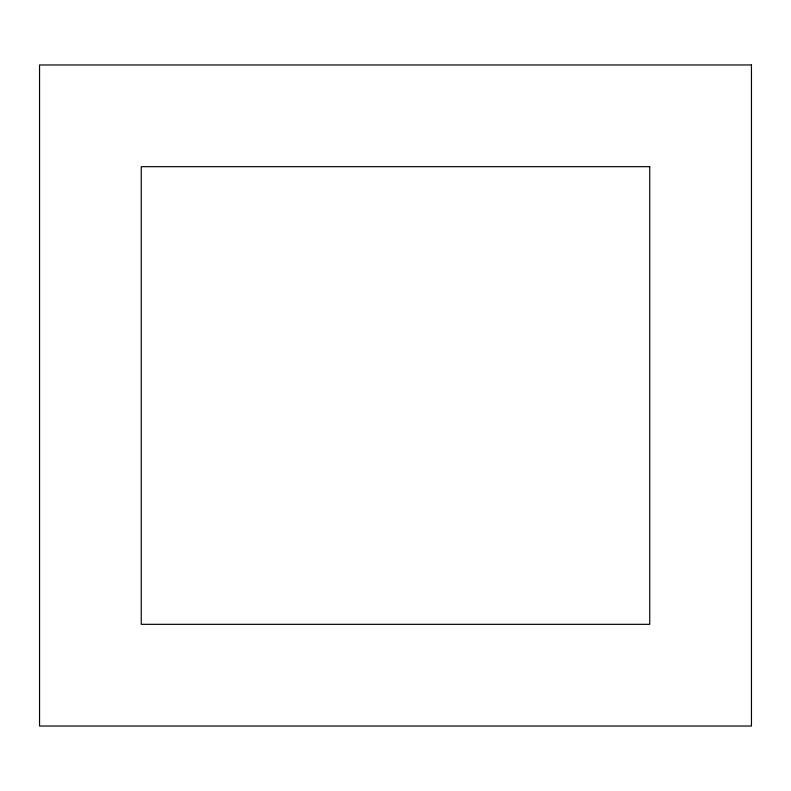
<?xml version="1.0" encoding="UTF-8"?>
<svg xmlns="http://www.w3.org/2000/svg" width="791" height="791" viewBox="0 0 791 791"><rect width="100%" height="100%" fill="white"/><g stroke="black" fill="none" stroke-linecap="round" stroke-linejoin="round"><path stroke-width="1.19" d="M751.45 64.971L39.55 64.971L39.55 726.029L751.45 726.029L751.45 64.971M649.747 166.674L141.253 166.674L141.253 624.326L649.747 624.326L649.747 166.674"/></g></svg>
